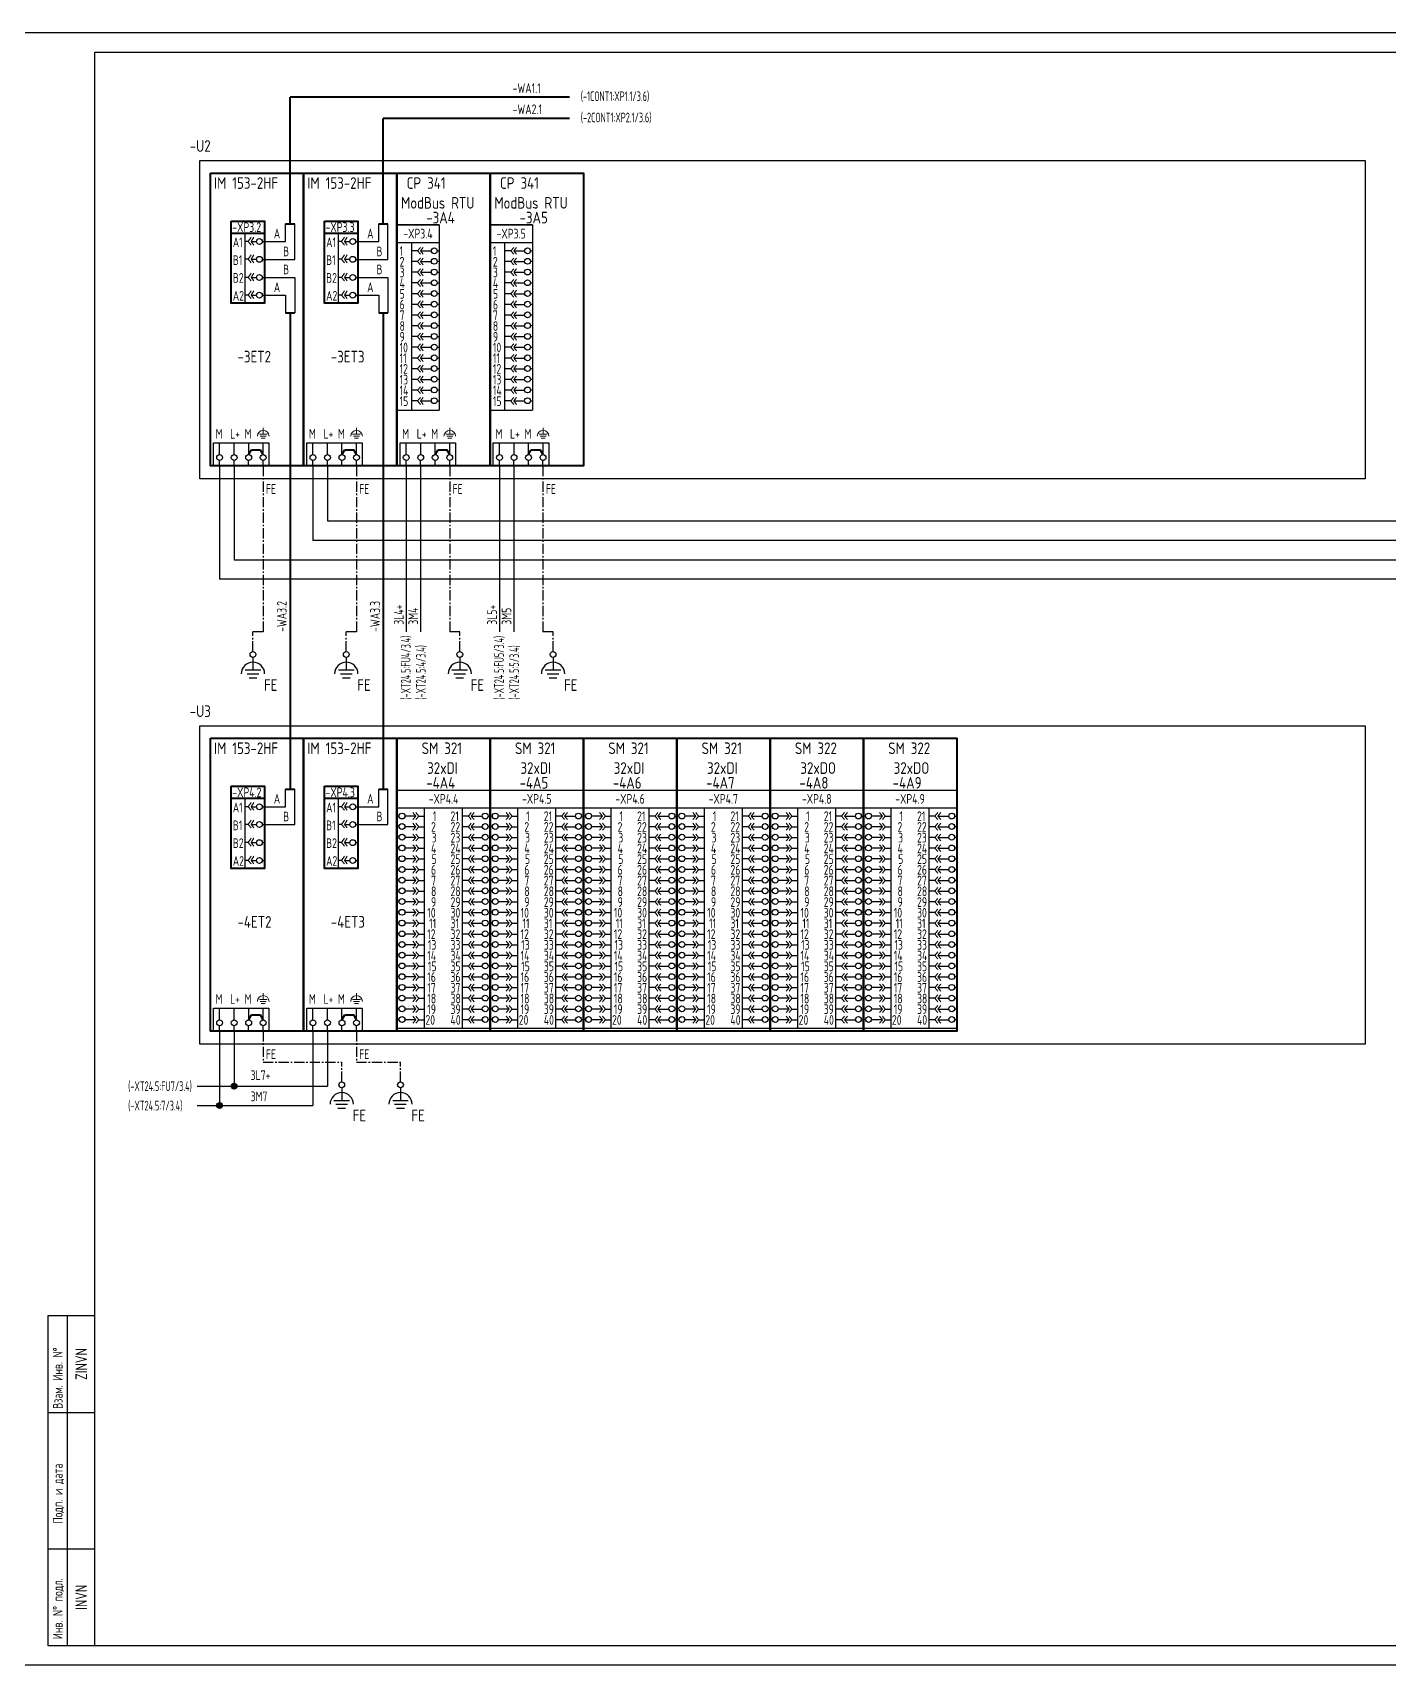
# Model space of a CAD drawing. Header units: millimetres. Extents: x 692 to 4850, y 1466 to 2016.
# Drawn here: x 3072 to 3420.7, y 1466.4 to 1886.4 of the extents above; entities that cross this region are included whole.
import ezdxf
from ezdxf.enums import TextEntityAlignment as Align

# ---------------------------------------------------------------- set-up
doc = ezdxf.new("R2010")
doc.units = ezdxf.units.MM
doc.linetypes.add('3_2012-53-ТКР2.1-2_План$0${ Chain Double-Dash }', pattern=[0])
doc.linetypes.add('EPL_DASHLONGDOT', pattern=[1, 0.66, -0.12, 0.1, -0.12])
for name, color, linetype in [('Временный', 6, 'Continuous'), ('КИА_МАРКИРОВКА', 2, 'Continuous'), ('КИА_НАКЛЕЙКИ', 1, 'Continuous')]:
    doc.layers.add(name, color=color, linetype=linetype)
doc.styles.add('GOST-A 3-1', font='', dxfattribs={"height": 3})
doc.styles.add('GOSTA-2.5-1', font='', dxfattribs={"width": 0.9, "height": 2.5})
doc.styles.add('ROMANS0-70', font='romans.shx', dxfattribs={"width": 0.7})
doc.styles.get('GOST-A 3-1').set_extended_font_data('GOST type A')
doc.styles.get('GOSTA-2.5-1').set_extended_font_data('GOST Type AU')

# ---------------------------------------------------------------- blocks, each defined once
blk = doc.blocks.new('A$C20E20996')
at = {"color": 0}
for p, q in [((-15.02, -33.5), (-15.02, -15.52)), ((-14.27, -17.63), (-15.02, -17.63)), ((-13.53, -17.63), (-12.13, -17.63)), ((-10.63, -17.63), (-10.08, -17.63)), ((-14.27, -22.18), (-15.02, -22.18)), ((-13.53, -22.18), (-12.13, -22.18)), ((-10.63, -22.21), (-10.08, -22.21)), ((-14.27, -26.84), (-15.02, -26.84)), ((-13.53, -26.84), (-12.13, -26.84)), ((-10.63, -26.86), (-10.08, -26.86)), ((-14.27, -31.42), (-15.02, -31.42)), ((-13.53, -31.42), (-12.13, -31.42)), ((-10.63, -31.44), (-10.08, -31.44)), ((-21.61, -72.45), (-21.61, -69.42)), ((-17.87, -72.45), (-17.87, -69.42)), ((-14.14, -72.45), (-14.14, -69.42)), ((-10.41, -72.45), (-10.41, -69.42)), ((-21.63, -75.35), (-21.63, -73.95)), ((-17.9, -75.35), (-17.9, -73.95)), ((-14.17, -75.35), (-14.17, -73.95)), ((-10.43, -75.35), (-10.43, -73.95))]:
    blk.add_line(p, q, dxfattribs=at)
at = {"lineweight": 18}
for p, q in [((-13.53, -16.52), (-14.27, -17.63)), ((-12.78, -16.52), (-13.53, -17.63)), ((-14.27, -17.63), (-13.53, -18.52)), ((-13.53, -17.63), (-12.78, -18.52)), ((-13.53, -21.07), (-14.27, -22.18)), ((-14.27, -22.18), (-13.53, -23.07)), ((-12.78, -21.07), (-13.53, -22.18)), ((-13.53, -22.18), (-12.78, -23.07)), ((-13.53, -25.73), (-14.27, -26.84)), ((-14.27, -26.84), (-13.53, -27.73)), ((-12.78, -25.73), (-13.53, -26.84)), ((-13.53, -26.84), (-12.78, -27.73)), ((-13.53, -30.31), (-14.27, -31.42)), ((-14.27, -31.42), (-13.53, -32.31)), ((-12.78, -30.31), (-13.53, -31.42)), ((-13.53, -31.42), (-12.78, -32.31))]:
    blk.add_line(p, q, dxfattribs=at)
at = {"color": 0, "lineweight": 20}
for p, q in [((-10.4, -65.58), (-10.4, -66.21)), ((-10.4, -66.21), (-10.4, -67.21)), ((-11.4, -67.21), (-9.4, -67.21)), ((-11.15, -67.71), (-9.65, -67.71)), ((-10.9, -68.21), (-9.9, -68.21))]:
    blk.add_line(p, q, dxfattribs=at)
at = {"color": 0, "lineweight": 40}
for p, q in [((-14.14, -72.45), (-13.43, -71.17)), ((-13.43, -71.17), (-11.12, -71.17)), ((-10.41, -72.45), (-11.12, -71.17))]:
    blk.add_line(p, q, dxfattribs=at)
for points in [[(-24, 0), (0, 0), (0, -75.35), (-24, -75.35)], [(-18.62, -12.36), (-10.08, -12.36), (-10.08, -33.5), (-18.62, -33.5)], [(-18.62, -12.36), (-10.08, -12.36), (-10.08, -15.52), (-18.62, -15.52)]]:
    blk.add_lwpolyline(points, close=True, dxfattribs=at)
at = {"color": 0}
blk.add_lwpolyline([(-23.2, -69.42), (-8.92, -69.42), (-8.92, -75.35), (-23.2, -75.35)], close=True, dxfattribs=at)
for centre in [(-11.38, -17.63), (-11.38, -22.21), (-11.38, -26.86), (-11.38, -31.44), (-21.61, -73.2), (-17.87, -73.2), (-14.14, -73.2), (-10.41, -73.2)]:
    blk.add_circle(centre, 0.75, dxfattribs=at)
at = {"color": 0, "lineweight": 20}
blk.add_arc((-10.4, -67.71), 1.5, 0, 180, dxfattribs=at)
at = {"style": 'GOSTA-2.5-1', "width": 0.9}
for s, p in [('A1', (-18.22, -19.08)), ('B1', (-18.22, -23.66)), ('B2', (-18.22, -28.24)), ('A2', (-18.22, -32.82)), ('M', (-22.64, -68.32)), ('L+', (-18.91, -68.32)), ('M', (-15.18, -68.32))]:
    blk.add_text(s, height=2.5, dxfattribs=at).set_placement(p)
blk = doc.blocks.new('A$C2BF74EC9')
at = {"color": 0}
for p, q in [((0, 6.39), (4, 6.39)), ((0.5, 5.39), (3.5, 5.39)), ((1, 4.39), (3, 4.39)), ((2, 8.39), (2, 6.39))]:
    blk.add_line(p, q, dxfattribs=at)
at = {"style": 'GOST-A 3-1'}
blk.add_text('FE', height=3, dxfattribs=at).set_placement((4.81, 1))
blk = doc.blocks.new('A$C64B152A4')
at = {"color": 0}
for p, q in [((0.55, 55.33), (0, 55.33)), ((4.87, 55.33), (2.05, 55.33)), ((5.61, 55.33), (7.11, 55.33)), ((7.11, 0.7), (7.11, 57.39)), ((16.89, 0.7), (16.89, 57.39)), ((18.39, 55.33), (16.89, 55.33)), ((19.13, 55.33), (21.95, 55.33)), ((23.45, 55.33), (24, 55.33)), ((0.55, 52.64), (0, 52.64)), ((4.87, 52.58), (2.05, 52.58)), ((5.61, 52.58), (7.11, 52.58)), ((18.39, 52.58), (16.89, 52.58)), ((19.13, 52.58), (21.95, 52.58)), ((23.45, 52.64), (24, 52.64)), ((0.55, 49.88), (0, 49.88)), ((0.55, 47.12), (0, 47.12)), ((4.87, 49.82), (2.05, 49.82)), ((4.87, 47.06), (2.05, 47.06)), ((5.61, 49.82), (7.11, 49.82)), ((5.61, 47.06), (7.11, 47.06)), ((18.39, 49.82), (16.89, 49.82)), ((18.39, 47.06), (16.89, 47.06)), ((19.13, 49.82), (21.95, 49.82)), ((19.13, 47.06), (21.95, 47.06)), ((23.45, 49.88), (24, 49.88)), ((23.45, 47.12), (24, 47.12)), ((0.55, 44.36), (0, 44.36)), ((4.87, 44.3), (2.05, 44.3)), ((5.61, 44.3), (7.11, 44.3)), ((18.39, 44.3), (16.89, 44.3)), ((19.13, 44.3), (21.95, 44.3)), ((23.45, 44.36), (24, 44.36)), ((0.55, 41.6), (0, 41.6)), ((0.55, 38.85), (0, 38.85)), ((4.87, 41.54), (2.05, 41.54)), ((4.87, 38.79), (2.05, 38.79)), ((5.61, 41.54), (7.11, 41.54)), ((5.61, 38.79), (7.11, 38.79)), ((18.39, 41.54), (16.89, 41.54)), ((18.39, 38.79), (16.89, 38.79)), ((19.13, 41.54), (21.95, 41.54)), ((19.13, 38.79), (21.95, 38.79)), ((23.45, 41.6), (24, 41.6)), ((23.45, 38.85), (24, 38.85)), ((0.55, 36.09), (0, 36.09)), ((4.87, 36.03), (2.05, 36.03)), ((5.61, 36.03), (7.11, 36.03)), ((18.39, 36.03), (16.89, 36.03)), ((19.13, 36.03), (21.95, 36.03)), ((23.45, 36.09), (24, 36.09)), ((0.55, 33.33), (0, 33.33)), ((0.55, 30.57), (0, 30.57)), ((4.87, 33.27), (2.05, 33.27)), ((4.87, 30.51), (2.05, 30.51)), ((5.61, 33.27), (7.11, 33.27)), ((5.61, 30.51), (7.11, 30.51)), ((18.39, 33.27), (16.89, 33.27)), ((18.39, 30.51), (16.89, 30.51)), ((19.13, 33.27), (21.95, 33.27)), ((19.13, 30.51), (21.95, 30.51)), ((23.45, 33.33), (24, 33.33)), ((23.45, 30.57), (24, 30.57)), ((0.55, 27.81), (0, 27.81)), ((4.87, 27.75), (2.05, 27.75)), ((5.61, 27.75), (7.11, 27.75)), ((18.39, 27.75), (16.89, 27.75)), ((19.13, 27.75), (21.95, 27.75)), ((23.45, 27.81), (24, 27.81)), ((0.55, 25.06), (0, 25.06)), ((0.55, 22.3), (0, 22.3)), ((4.87, 24.99), (2.05, 24.99)), ((4.87, 22.24), (2.05, 22.24)), ((5.61, 24.99), (7.11, 24.99)), ((5.61, 22.24), (7.11, 22.24)), ((18.39, 24.99), (16.89, 24.99)), ((18.39, 22.24), (16.89, 22.24)), ((19.13, 24.99), (21.95, 24.99)), ((19.13, 22.24), (21.95, 22.24)), ((23.45, 25.06), (24, 25.06)), ((23.45, 22.3), (24, 22.3)), ((0.55, 19.54), (0, 19.54)), ((4.87, 19.48), (2.05, 19.48)), ((5.61, 19.48), (7.11, 19.48)), ((18.39, 19.48), (16.89, 19.48)), ((19.13, 19.48), (21.95, 19.48)), ((23.45, 19.54), (24, 19.54)), ((0.55, 16.78), (0, 16.78)), ((0.55, 14.02), (0, 14.02)), ((4.87, 16.72), (2.05, 16.72)), ((4.87, 13.96), (2.05, 13.96)), ((5.61, 16.72), (7.11, 16.72)), ((5.61, 13.96), (7.11, 13.96)), ((18.39, 16.72), (16.89, 16.72)), ((18.39, 13.96), (16.89, 13.96)), ((19.13, 16.72), (21.95, 16.72)), ((19.13, 13.96), (21.95, 13.96)), ((23.45, 16.78), (24, 16.78)), ((23.45, 14.02), (24, 14.02)), ((0.55, 11.26), (0, 11.26)), ((0.55, 8.51), (0, 8.51)), ((4.87, 11.2), (2.05, 11.2)), ((4.87, 8.45), (2.05, 8.45)), ((5.61, 11.2), (7.11, 11.2)), ((5.61, 8.45), (7.11, 8.45)), ((18.39, 11.2), (16.89, 11.2)), ((18.39, 8.45), (16.89, 8.45)), ((19.13, 11.2), (21.95, 11.2)), ((19.13, 8.45), (21.95, 8.45)), ((23.45, 11.26), (24, 11.26)), ((23.45, 8.51), (24, 8.51)), ((0.55, 5.75), (0, 5.75)), ((4.87, 5.69), (2.05, 5.69)), ((5.61, 5.69), (7.11, 5.69)), ((18.39, 5.69), (16.89, 5.69)), ((19.13, 5.69), (21.95, 5.69)), ((23.45, 5.75), (24, 5.75)), ((0.55, 2.99), (0, 2.99)), ((24, 0.7), (0, 0.7)), ((4.87, 2.93), (2.05, 2.93)), ((5.61, 2.93), (7.11, 2.93)), ((18.39, 2.93), (16.89, 2.93)), ((19.13, 2.93), (21.95, 2.93)), ((23.45, 2.99), (24, 2.99))]:
    blk.add_line(p, q, dxfattribs=at)
at = {"lineweight": 18}
for p, q in [((4.87, 55.33), (4.12, 56.22)), ((4.87, 55.33), (4.12, 54.44)), ((5.61, 55.33), (4.87, 56.22)), ((5.61, 55.33), (4.87, 54.44)), ((18.39, 55.33), (19.13, 56.22)), ((18.39, 55.33), (19.13, 54.44)), ((19.13, 55.33), (19.88, 56.22)), ((19.13, 55.33), (19.88, 54.44)), ((4.87, 52.58), (4.12, 53.47)), ((4.87, 52.58), (4.12, 51.69)), ((4.87, 49.82), (4.12, 50.71)), ((5.61, 52.58), (4.87, 53.47)), ((5.61, 52.58), (4.87, 51.69)), ((5.61, 49.82), (4.87, 50.71)), ((18.39, 52.58), (19.13, 53.47)), ((18.39, 52.58), (19.13, 51.69)), ((18.39, 49.82), (19.13, 50.71)), ((19.13, 52.58), (19.88, 53.47)), ((19.13, 52.58), (19.88, 51.69)), ((19.13, 49.82), (19.88, 50.71)), ((4.87, 49.82), (4.12, 48.93)), ((4.87, 47.06), (4.12, 47.95)), ((4.87, 47.06), (4.12, 46.17)), ((5.61, 49.82), (4.87, 48.93)), ((5.61, 47.06), (4.87, 47.95)), ((5.61, 47.06), (4.87, 46.17)), ((18.39, 49.82), (19.13, 48.93)), ((18.39, 47.06), (19.13, 47.95)), ((18.39, 47.06), (19.13, 46.17)), ((19.13, 49.82), (19.88, 48.93)), ((19.13, 47.06), (19.88, 47.95)), ((19.13, 47.06), (19.88, 46.17)), ((4.87, 44.3), (4.12, 45.19)), ((4.87, 44.3), (4.12, 43.41)), ((4.87, 41.54), (4.12, 42.43)), ((5.61, 44.3), (4.87, 45.19)), ((5.61, 44.3), (4.87, 43.41)), ((5.61, 41.54), (4.87, 42.43)), ((18.39, 44.3), (19.13, 45.19)), ((18.39, 44.3), (19.13, 43.41)), ((18.39, 41.54), (19.13, 42.43)), ((19.13, 44.3), (19.88, 45.19)), ((19.13, 44.3), (19.88, 43.41)), ((19.13, 41.54), (19.88, 42.43)), ((4.87, 41.54), (4.12, 40.65)), ((4.87, 38.79), (4.12, 39.68)), ((4.87, 38.79), (4.12, 37.9)), ((5.61, 41.54), (4.87, 40.65)), ((5.61, 38.79), (4.87, 39.68)), ((5.61, 38.79), (4.87, 37.9)), ((18.39, 41.54), (19.13, 40.65)), ((18.39, 38.79), (19.13, 39.68)), ((18.39, 38.79), (19.13, 37.9)), ((19.13, 41.54), (19.88, 40.65)), ((19.13, 38.79), (19.88, 39.68)), ((19.13, 38.79), (19.88, 37.9)), ((4.87, 36.03), (4.12, 36.92)), ((4.87, 36.03), (4.12, 35.14)), ((4.87, 33.27), (4.12, 34.16)), ((5.61, 36.03), (4.87, 36.92)), ((5.61, 36.03), (4.87, 35.14)), ((5.61, 33.27), (4.87, 34.16)), ((18.39, 36.03), (19.13, 36.92)), ((18.39, 36.03), (19.13, 35.14)), ((18.39, 33.27), (19.13, 34.16)), ((19.13, 36.03), (19.88, 36.92)), ((19.13, 36.03), (19.88, 35.14)), ((19.13, 33.27), (19.88, 34.16)), ((4.87, 33.27), (4.12, 32.38)), ((4.87, 30.51), (4.12, 31.4)), ((4.87, 30.51), (4.12, 29.62)), ((5.61, 33.27), (4.87, 32.38)), ((5.61, 30.51), (4.87, 31.4)), ((5.61, 30.51), (4.87, 29.62)), ((18.39, 33.27), (19.13, 32.38)), ((18.39, 30.51), (19.13, 31.4)), ((18.39, 30.51), (19.13, 29.62)), ((19.13, 33.27), (19.88, 32.38)), ((19.13, 30.51), (19.88, 31.4)), ((19.13, 30.51), (19.88, 29.62)), ((4.87, 27.75), (4.12, 28.64)), ((4.87, 27.75), (4.12, 26.86)), ((4.87, 24.99), (4.12, 25.88)), ((5.61, 27.75), (4.87, 28.64)), ((5.61, 27.75), (4.87, 26.86)), ((5.61, 24.99), (4.87, 25.88)), ((18.39, 27.75), (19.13, 28.64)), ((18.39, 27.75), (19.13, 26.86)), ((18.39, 24.99), (19.13, 25.88)), ((19.13, 27.75), (19.88, 28.64)), ((19.13, 27.75), (19.88, 26.86)), ((19.13, 24.99), (19.88, 25.88)), ((4.87, 24.99), (4.12, 24.1)), ((4.87, 22.24), (4.12, 23.13)), ((4.87, 22.24), (4.12, 21.35)), ((5.61, 24.99), (4.87, 24.1)), ((5.61, 22.24), (4.87, 23.13)), ((5.61, 22.24), (4.87, 21.35)), ((18.39, 24.99), (19.13, 24.1)), ((18.39, 22.24), (19.13, 23.13)), ((18.39, 22.24), (19.13, 21.35)), ((19.13, 24.99), (19.88, 24.1)), ((19.13, 22.24), (19.88, 23.13)), ((19.13, 22.24), (19.88, 21.35)), ((4.87, 19.48), (4.12, 20.37)), ((4.87, 19.48), (4.12, 18.59)), ((4.87, 16.72), (4.12, 17.61)), ((5.61, 19.48), (4.87, 20.37)), ((5.61, 19.48), (4.87, 18.59)), ((5.61, 16.72), (4.87, 17.61)), ((18.39, 19.48), (19.13, 20.37)), ((18.39, 19.48), (19.13, 18.59)), ((18.39, 16.72), (19.13, 17.61)), ((19.13, 19.48), (19.88, 20.37)), ((19.13, 19.48), (19.88, 18.59)), ((19.13, 16.72), (19.88, 17.61)), ((4.87, 16.72), (4.12, 15.83)), ((4.87, 13.96), (4.12, 14.85)), ((4.87, 13.96), (4.12, 13.07)), ((5.61, 16.72), (4.87, 15.83)), ((5.61, 13.96), (4.87, 14.85)), ((5.61, 13.96), (4.87, 13.07)), ((18.39, 16.72), (19.13, 15.83)), ((18.39, 13.96), (19.13, 14.85)), ((18.39, 13.96), (19.13, 13.07)), ((19.13, 16.72), (19.88, 15.83)), ((19.13, 13.96), (19.88, 14.85)), ((19.13, 13.96), (19.88, 13.07)), ((4.87, 11.2), (4.12, 12.09)), ((4.87, 11.2), (4.12, 10.31)), ((4.87, 8.45), (4.12, 9.34)), ((4.87, 8.45), (4.12, 7.55)), ((5.61, 11.2), (4.87, 12.09)), ((5.61, 11.2), (4.87, 10.31)), ((5.61, 8.45), (4.87, 9.34)), ((5.61, 8.45), (4.87, 7.55)), ((18.39, 11.2), (19.13, 12.09)), ((18.39, 11.2), (19.13, 10.31)), ((18.39, 8.45), (19.13, 9.34)), ((18.39, 8.45), (19.13, 7.55)), ((19.13, 11.2), (19.88, 12.09)), ((19.13, 11.2), (19.88, 10.31)), ((19.13, 8.45), (19.88, 9.34)), ((19.13, 8.45), (19.88, 7.55)), ((4.87, 5.69), (4.12, 6.58)), ((4.87, 5.69), (4.12, 4.8)), ((5.61, 5.69), (4.87, 6.58)), ((5.61, 5.69), (4.87, 4.8)), ((18.39, 5.69), (19.13, 6.58)), ((18.39, 5.69), (19.13, 4.8)), ((19.13, 5.69), (19.88, 6.58)), ((19.13, 5.69), (19.88, 4.8)), ((4.87, 2.93), (4.12, 3.82)), ((4.87, 2.93), (4.12, 2.04)), ((5.61, 2.93), (4.87, 3.82)), ((5.61, 2.93), (4.87, 2.04)), ((18.39, 2.93), (19.13, 3.82)), ((18.39, 2.93), (19.13, 2.04)), ((19.13, 2.93), (19.88, 3.82)), ((19.13, 2.93), (19.88, 2.04))]:
    blk.add_line(p, q, dxfattribs=at)
at = {"color": 0, "lineweight": 40}
blk.add_lwpolyline([(0, 75.35), (24, 75.35), (24, 0), (0, 0)], close=True, dxfattribs=at)
at = {"color": 0}
blk.add_lwpolyline([(0, 62.03), (24, 62.02), (24, 57.39), (0, 57.39)], close=True, dxfattribs=at)
for centre in [(1.3, 55.33), (22.7, 55.33), (1.3, 52.64), (1.3, 49.88), (22.7, 52.64), (22.7, 49.88), (1.3, 47.12), (22.7, 47.12), (1.3, 44.36), (1.3, 41.6), (22.7, 44.36), (22.7, 41.6), (1.3, 38.85), (22.7, 38.85), (1.3, 36.09), (1.3, 33.33), (22.7, 36.09), (22.7, 33.33), (1.3, 30.57), (22.7, 30.57), (1.3, 27.81), (1.3, 25.06), (22.7, 27.81), (22.7, 25.06), (1.3, 22.3), (22.7, 22.3), (1.3, 19.54), (1.3, 16.78), (22.7, 19.54), (22.7, 16.78), (1.3, 14.02), (22.7, 14.02), (1.3, 11.26), (1.3, 8.51), (22.7, 11.26), (22.7, 8.51), (1.3, 5.75), (22.7, 5.75), (1.3, 2.99), (22.7, 2.99)]:
    blk.add_circle(centre, 0.75, dxfattribs=at)
at = {"style": 'GOSTA-2.5-1', "width": 0.9}
for s, p in [('1', (9.25, 54.04)), ('21', (13.78, 54.04)), ('2', (8.76, 51.28)), ('3', (8.93, 48.52)), ('22', (13.78, 51.28)), ('23', (13.78, 48.52)), ('4', (8.77, 45.76)), ('24', (13.78, 45.76)), ('6', (8.77, 40.25)), ('5', (8.93, 43.01)), ('25', (13.78, 43.01)), ('26', (13.78, 40.25)), ('7', (8.77, 37.49)), ('27', (13.78, 37.49)), ('9', (8.77, 31.97)), ('8', (8.77, 34.73)), ('28', (13.78, 34.73)), ('29', (13.78, 31.97)), ('10', (7.8, 29.21)), ('30', (13.78, 29.21)), ('12', (7.79, 23.7)), ('11', (8.29, 26.46)), ('31', (13.78, 26.46)), ('32', (13.78, 23.7)), ('13', (7.96, 20.94)), ('33', (13.78, 20.94)), ('14', (7.8, 18.18)), ('15', (7.96, 15.42)), ('34', (13.78, 18.18)), ('35', (13.78, 15.42)), ('16', (7.8, 12.67)), ('36', (13.78, 12.67)), ('17', (7.8, 9.91)), ('18', (7.8, 7.15)), ('37', (13.78, 9.91)), ('38', (13.78, 7.15)), ('19', (7.8, 4.39)), ('39', (13.78, 4.39)), ('20', (7.32, 1.63)), ('40', (13.78, 1.63))]:
    blk.add_text(s, height=2.5, dxfattribs=at).set_placement(p)
blk = doc.blocks.new('A$C2EC3666A')
h = blk.add_hatch(color=7)
h.dxf.hatch_style = 1
edge = h.paths.add_edge_path()
edge.add_arc((0, 0), 0.75, 0, 360)
at = {"color": 0}
blk.add_circle((0, 0), 0.75, dxfattribs=at)

msp = doc.modelspace()

# ---------------------------------------------------------------- linework, layer by layer
for p, q in [((3068, 1886.39), (3662, 1886.39)), ((3088, 1881.39), (3657, 1881.39)), ((3088, 1471.39), (3088, 1881.39)), ((3076, 1471.39), (3076, 1556.39)), ((3076, 1556.39), (3088, 1556.39)), ((3081, 1471.39), (3081, 1556.39)), ((3076, 1531.39), (3088, 1531.39)), ((3076, 1496.39), (3088, 1496.39)), ((3081, 1496.39), (3088, 1496.39)), ((3088, 1471.39), (3076, 1471.39)), ((3657, 1471.39), (3088, 1471.39)), ((3662, 1466.39), (3068, 1466.39))]:
    msp.add_line(p, q)
at = {"color": 6, "lineweight": 40}
for p, q in [((3210.06, 1869.75), (3138.2, 1869.75)), ((3138.2, 1837.17), (3138.2, 1869.75)), ((3162.2, 1837.17), (3162.2, 1864.3)), ((3210.06, 1864.3), (3162.2, 1864.3)), ((3137.01, 1837.17), (3139.4, 1837.17)), ((3161.01, 1837.17), (3163.4, 1837.17)), ((3137.01, 1814.34), (3139.4, 1814.34)), ((3138.2, 1814.34), (3138.2, 1691.79)), ((3161.01, 1814.34), (3163.4, 1814.34)), ((3162.2, 1814.34), (3162.2, 1691.79)), ((3137.01, 1691.79), (3139.4, 1691.79)), ((3161.01, 1691.79), (3163.4, 1691.79))]:
    msp.add_line(p, q, dxfattribs=at)
at = {"color": 0}
for p, q in [((3137.01, 1832.65), (3137.01, 1837.17)), ((3139.4, 1828.07), (3139.4, 1837.17)), ((3161.01, 1832.65), (3161.01, 1837.17)), ((3163.4, 1828.07), (3163.4, 1837.17)), ((3176.61, 1836.96), (3165.71, 1836.96)), ((3165.71, 1836.96), (3165.71, 1789.29)), ((3165.71, 1836.96), (3176.61, 1836.96)), ((3165.71, 1833.37), (3165.71, 1836.96)), ((3176.61, 1836.96), (3176.61, 1789.29)), ((3200.61, 1836.96), (3189.71, 1836.96)), ((3189.71, 1836.96), (3189.71, 1789.29)), ((3189.71, 1836.96), (3200.61, 1836.96)), ((3189.71, 1833.37), (3189.71, 1836.96)), ((3200.61, 1836.96), (3200.61, 1789.29)), ((3131.62, 1832.65), (3137.01, 1832.65)), ((3155.62, 1832.65), (3161.01, 1832.65)), ((3176.61, 1832.32), (3165.71, 1832.32)), ((3169.5, 1789.29), (3169.5, 1832.32)), ((3200.61, 1832.32), (3189.71, 1832.32)), ((3193.5, 1789.29), (3193.5, 1832.32)), ((3131.62, 1828.07), (3139.4, 1828.07)), ((3155.62, 1828.07), (3163.4, 1828.07)), ((3171, 1830.26), (3169.5, 1830.26)), ((3171, 1827.51), (3169.5, 1827.51)), ((3171.74, 1830.26), (3174.56, 1830.26)), ((3171.74, 1827.51), (3174.56, 1827.51)), ((3176.06, 1830.26), (3176.61, 1830.26)), ((3176.06, 1827.57), (3176.6, 1827.57)), ((3195, 1830.26), (3193.5, 1830.26)), ((3195, 1827.51), (3193.5, 1827.51)), ((3195.74, 1830.26), (3198.56, 1830.26)), ((3195.74, 1827.51), (3198.56, 1827.51)), ((3200.06, 1830.26), (3200.61, 1830.26)), ((3200.06, 1827.57), (3200.6, 1827.57)), ((3131.62, 1823.44), (3139.4, 1823.44)), ((3139.4, 1823.44), (3139.4, 1814.34)), ((3155.62, 1823.44), (3163.4, 1823.44)), ((3163.4, 1823.44), (3163.4, 1814.34)), ((3171, 1824.75), (3169.5, 1824.75)), ((3171.74, 1824.75), (3174.56, 1824.75)), ((3176.06, 1824.81), (3176.61, 1824.81)), ((3195, 1824.75), (3193.5, 1824.75)), ((3195.74, 1824.75), (3198.56, 1824.75)), ((3200.06, 1824.81), (3200.61, 1824.81)), ((3131.62, 1818.86), (3137.01, 1818.86)), ((3137.01, 1818.86), (3137.01, 1814.34)), ((3155.62, 1818.86), (3161.01, 1818.86)), ((3161.01, 1818.86), (3161.01, 1814.34)), ((3171, 1821.99), (3169.5, 1821.99)), ((3171, 1819.23), (3169.5, 1819.23)), ((3171.74, 1821.99), (3174.56, 1821.99)), ((3171.74, 1819.23), (3174.56, 1819.23)), ((3176.06, 1822.05), (3176.61, 1822.05)), ((3176.06, 1819.29), (3176.6, 1819.29)), ((3195, 1821.99), (3193.5, 1821.99)), ((3195, 1819.23), (3193.5, 1819.23)), ((3195.74, 1821.99), (3198.56, 1821.99)), ((3195.74, 1819.23), (3198.56, 1819.23)), ((3200.06, 1822.05), (3200.61, 1822.05)), ((3200.06, 1819.29), (3200.6, 1819.29)), ((3171, 1816.47), (3169.5, 1816.47)), ((3171.74, 1816.47), (3174.56, 1816.47)), ((3176.06, 1816.53), (3176.6, 1816.53)), ((3195, 1816.47), (3193.5, 1816.47)), ((3195.74, 1816.47), (3198.56, 1816.47)), ((3200.06, 1816.53), (3200.6, 1816.53)), ((3171, 1813.72), (3169.5, 1813.72)), ((3171, 1810.96), (3169.5, 1810.96)), ((3171.74, 1813.72), (3174.56, 1813.72)), ((3171.74, 1810.96), (3174.56, 1810.96)), ((3176.06, 1813.78), (3176.6, 1813.78)), ((3176.06, 1811.02), (3176.6, 1811.02)), ((3195, 1813.72), (3193.5, 1813.72)), ((3195, 1810.96), (3193.5, 1810.96)), ((3195.74, 1813.72), (3198.56, 1813.72)), ((3195.74, 1810.96), (3198.56, 1810.96)), ((3200.06, 1813.78), (3200.6, 1813.78)), ((3200.06, 1811.02), (3200.6, 1811.02)), ((3171, 1808.2), (3169.5, 1808.2)), ((3171.74, 1808.2), (3174.56, 1808.2)), ((3176.06, 1808.26), (3176.6, 1808.26)), ((3195, 1808.2), (3193.5, 1808.2)), ((3195.74, 1808.2), (3198.56, 1808.2)), ((3200.06, 1808.26), (3200.6, 1808.26)), ((3171, 1805.44), (3169.5, 1805.44)), ((3171, 1802.68), (3169.5, 1802.68)), ((3171.74, 1805.44), (3174.56, 1805.44)), ((3171.74, 1802.68), (3174.56, 1802.68)), ((3176.06, 1805.5), (3176.6, 1805.5)), ((3176.06, 1802.74), (3176.61, 1802.74)), ((3195, 1805.44), (3193.5, 1805.44)), ((3195, 1802.68), (3193.5, 1802.68)), ((3195.74, 1805.44), (3198.56, 1805.44)), ((3195.74, 1802.68), (3198.56, 1802.68)), ((3200.06, 1805.5), (3200.6, 1805.5)), ((3200.06, 1802.74), (3200.61, 1802.74)), ((3171, 1799.92), (3169.5, 1799.92)), ((3171.74, 1799.92), (3174.56, 1799.92)), ((3176.06, 1799.99), (3176.61, 1799.99)), ((3195, 1799.92), (3193.5, 1799.92)), ((3195.74, 1799.92), (3198.56, 1799.92)), ((3200.06, 1799.99), (3200.61, 1799.99)), ((3171, 1797.17), (3169.5, 1797.17)), ((3171, 1794.41), (3169.5, 1794.41)), ((3171.74, 1797.17), (3174.56, 1797.17)), ((3171.74, 1794.41), (3174.56, 1794.41)), ((3176.06, 1797.23), (3176.6, 1797.23)), ((3176.06, 1794.47), (3176.6, 1794.47)), ((3195, 1797.17), (3193.5, 1797.17)), ((3195, 1794.41), (3193.5, 1794.41)), ((3195.74, 1797.17), (3198.56, 1797.17)), ((3195.74, 1794.41), (3198.56, 1794.41)), ((3200.06, 1797.23), (3200.6, 1797.23)), ((3200.06, 1794.47), (3200.6, 1794.47)), ((3165.71, 1789.29), (3176.61, 1789.29)), ((3171, 1791.65), (3169.5, 1791.65)), ((3171.74, 1791.65), (3174.56, 1791.65)), ((3176.06, 1791.71), (3176.61, 1791.71)), ((3189.71, 1789.29), (3200.61, 1789.29)), ((3195, 1791.65), (3193.5, 1791.65)), ((3195.74, 1791.65), (3198.56, 1791.65)), ((3200.06, 1791.71), (3200.61, 1791.71)), ((3168.1, 1777.83), (3168.1, 1780.85)), ((3171.83, 1777.83), (3171.83, 1780.85)), ((3175.56, 1777.83), (3175.56, 1780.85)), ((3179.29, 1777.83), (3179.29, 1780.85)), ((3192.1, 1777.83), (3192.1, 1780.85)), ((3195.83, 1777.83), (3195.83, 1780.85)), ((3199.56, 1777.83), (3199.56, 1780.85)), ((3203.29, 1777.83), (3203.29, 1780.85)), ((3168.08, 1774.93), (3168.08, 1776.33)), ((3171.81, 1774.93), (3171.81, 1776.33)), ((3175.54, 1774.93), (3175.54, 1776.33)), ((3179.27, 1774.93), (3179.27, 1776.33)), ((3192.08, 1774.93), (3192.08, 1776.33)), ((3195.81, 1774.93), (3195.81, 1776.33)), ((3199.54, 1774.93), (3199.54, 1776.33)), ((3203.27, 1774.93), (3203.27, 1776.33)), ((3128.67, 1725.69), (3128.67, 1724.44)), ((3152.67, 1725.69), (3152.67, 1724.44)), ((3181.87, 1725.69), (3181.87, 1724.44)), ((3205.87, 1725.69), (3205.87, 1724.44)), ((3137.01, 1687.27), (3137.01, 1691.79)), ((3139.4, 1682.69), (3139.4, 1691.79)), ((3161.01, 1687.27), (3161.01, 1691.79)), ((3163.4, 1682.69), (3163.4, 1691.79)), ((3165.71, 1691.56), (3165.71, 1643.9)), ((3189.71, 1691.56), (3189.71, 1643.9)), ((3131.62, 1687.27), (3137.01, 1687.27)), ((3155.62, 1687.27), (3161.01, 1687.27)), ((3131.62, 1682.69), (3139.4, 1682.69)), ((3155.62, 1682.69), (3163.4, 1682.69)), ((3151.51, 1614.97), (3151.51, 1613.72)), ((3166.62, 1614.97), (3166.62, 1613.72))]:
    msp.add_line(p, q, dxfattribs=at)
at = {"lineweight": 18}
for p, q in [((3171, 1830.26), (3171.74, 1831.15)), ((3171, 1830.26), (3171.74, 1829.37)), ((3171, 1827.51), (3171.74, 1828.4)), ((3171, 1827.51), (3171.74, 1826.62)), ((3171.74, 1830.26), (3172.49, 1831.15)), ((3171.74, 1830.26), (3172.49, 1829.37)), ((3171.74, 1827.51), (3172.49, 1828.4)), ((3171.74, 1827.51), (3172.49, 1826.62)), ((3195, 1830.26), (3195.74, 1831.15)), ((3195, 1830.26), (3195.74, 1829.37)), ((3195, 1827.51), (3195.74, 1828.4)), ((3195, 1827.51), (3195.74, 1826.62)), ((3195.74, 1830.26), (3196.49, 1831.15)), ((3195.74, 1830.26), (3196.49, 1829.37)), ((3195.74, 1827.51), (3196.49, 1828.4)), ((3195.74, 1827.51), (3196.49, 1826.62)), ((3171, 1824.75), (3171.74, 1825.64)), ((3171, 1824.75), (3171.74, 1823.86)), ((3171, 1821.99), (3171.74, 1822.88)), ((3171.74, 1824.75), (3172.49, 1825.64)), ((3171.74, 1824.75), (3172.49, 1823.86)), ((3171.74, 1821.99), (3172.49, 1822.88)), ((3195, 1824.75), (3195.74, 1825.64)), ((3195, 1824.75), (3195.74, 1823.86)), ((3195, 1821.99), (3195.74, 1822.88)), ((3195.74, 1824.75), (3196.49, 1825.64)), ((3195.74, 1824.75), (3196.49, 1823.86)), ((3195.74, 1821.99), (3196.49, 1822.88)), ((3171, 1821.99), (3171.74, 1821.1)), ((3171, 1819.23), (3171.74, 1820.12)), ((3171, 1819.23), (3171.74, 1818.34)), ((3171.74, 1821.99), (3172.49, 1821.1)), ((3171.74, 1819.23), (3172.49, 1820.12)), ((3171.74, 1819.23), (3172.49, 1818.34)), ((3195, 1821.99), (3195.74, 1821.1)), ((3195, 1819.23), (3195.74, 1820.12)), ((3195, 1819.23), (3195.74, 1818.34)), ((3195.74, 1821.99), (3196.49, 1821.1)), ((3195.74, 1819.23), (3196.49, 1820.12)), ((3195.74, 1819.23), (3196.49, 1818.34)), ((3171, 1816.47), (3171.74, 1817.36)), ((3171, 1816.47), (3171.74, 1815.58)), ((3171, 1813.72), (3171.74, 1814.61)), ((3171.74, 1816.47), (3172.49, 1817.36)), ((3171.74, 1816.47), (3172.49, 1815.58)), ((3171.74, 1813.72), (3172.49, 1814.61)), ((3195, 1816.47), (3195.74, 1817.36)), ((3195, 1816.47), (3195.74, 1815.58)), ((3195, 1813.72), (3195.74, 1814.61)), ((3195.74, 1816.47), (3196.49, 1817.36)), ((3195.74, 1816.47), (3196.49, 1815.58)), ((3195.74, 1813.72), (3196.49, 1814.61)), ((3171, 1813.72), (3171.74, 1812.83)), ((3171, 1810.96), (3171.74, 1811.85)), ((3171, 1810.96), (3171.74, 1810.07)), ((3171.74, 1813.72), (3172.49, 1812.83)), ((3171.74, 1810.96), (3172.49, 1811.85)), ((3171.74, 1810.96), (3172.49, 1810.07)), ((3195, 1813.72), (3195.74, 1812.83)), ((3195, 1810.96), (3195.74, 1811.85)), ((3195, 1810.96), (3195.74, 1810.07)), ((3195.74, 1813.72), (3196.49, 1812.83)), ((3195.74, 1810.96), (3196.49, 1811.85)), ((3195.74, 1810.96), (3196.49, 1810.07)), ((3171, 1808.2), (3171.74, 1809.09)), ((3171, 1808.2), (3171.74, 1807.31)), ((3171, 1805.44), (3171.74, 1806.33)), ((3171.74, 1808.2), (3172.49, 1809.09)), ((3171.74, 1808.2), (3172.49, 1807.31)), ((3171.74, 1805.44), (3172.49, 1806.33)), ((3195, 1808.2), (3195.74, 1809.09)), ((3195, 1808.2), (3195.74, 1807.31)), ((3195, 1805.44), (3195.74, 1806.33)), ((3195.74, 1808.2), (3196.49, 1809.09)), ((3195.74, 1808.2), (3196.49, 1807.31)), ((3195.74, 1805.44), (3196.49, 1806.33)), ((3171, 1805.44), (3171.74, 1804.55)), ((3171, 1802.68), (3171.74, 1803.57)), ((3171, 1802.68), (3171.74, 1801.79)), ((3171.74, 1805.44), (3172.49, 1804.55)), ((3171.74, 1802.68), (3172.49, 1803.57)), ((3171.74, 1802.68), (3172.49, 1801.79)), ((3195, 1805.44), (3195.74, 1804.55)), ((3195, 1802.68), (3195.74, 1803.57)), ((3195, 1802.68), (3195.74, 1801.79)), ((3195.74, 1805.44), (3196.49, 1804.55)), ((3195.74, 1802.68), (3196.49, 1803.57)), ((3195.74, 1802.68), (3196.49, 1801.79)), ((3171, 1799.92), (3171.74, 1800.81)), ((3171, 1799.92), (3171.74, 1799.03)), ((3171, 1797.17), (3171.74, 1798.06)), ((3171.74, 1799.92), (3172.49, 1800.81)), ((3171.74, 1799.92), (3172.49, 1799.03)), ((3171.74, 1797.17), (3172.49, 1798.06)), ((3195, 1799.92), (3195.74, 1800.81)), ((3195, 1799.92), (3195.74, 1799.03)), ((3195, 1797.17), (3195.74, 1798.06)), ((3195.74, 1799.92), (3196.49, 1800.81)), ((3195.74, 1799.92), (3196.49, 1799.03)), ((3195.74, 1797.17), (3196.49, 1798.06)), ((3171, 1797.17), (3171.74, 1796.28)), ((3171, 1794.41), (3171.74, 1795.3)), ((3171, 1794.41), (3171.74, 1793.52)), ((3171.74, 1797.17), (3172.49, 1796.28)), ((3171.74, 1794.41), (3172.49, 1795.3)), ((3171.74, 1794.41), (3172.49, 1793.52)), ((3195, 1797.17), (3195.74, 1796.28)), ((3195, 1794.41), (3195.74, 1795.3)), ((3195, 1794.41), (3195.74, 1793.52)), ((3195.74, 1797.17), (3196.49, 1796.28)), ((3195.74, 1794.41), (3196.49, 1795.3)), ((3195.74, 1794.41), (3196.49, 1793.52)), ((3171, 1791.65), (3171.74, 1792.54)), ((3171, 1791.65), (3171.74, 1790.76)), ((3171.74, 1791.65), (3172.49, 1792.54)), ((3171.74, 1791.65), (3172.49, 1790.76)), ((3195, 1791.65), (3195.74, 1792.54)), ((3195, 1791.65), (3195.74, 1790.76)), ((3195.74, 1791.65), (3196.49, 1792.54)), ((3195.74, 1791.65), (3196.49, 1790.76))]:
    msp.add_line(p, q, dxfattribs=at)
at = {"color": 0, "lineweight": 20}
for p, q in [((3178.31, 1783.07), (3180.31, 1783.07)), ((3178.56, 1782.57), (3180.06, 1782.57)), ((3178.81, 1782.07), (3179.81, 1782.07)), ((3179.31, 1784.69), (3179.31, 1784.07)), ((3179.31, 1784.07), (3179.31, 1783.07)), ((3202.31, 1783.07), (3204.31, 1783.07)), ((3202.56, 1782.57), (3204.06, 1782.57)), ((3202.81, 1782.07), (3203.81, 1782.07)), ((3203.31, 1784.69), (3203.31, 1784.07)), ((3203.31, 1784.07), (3203.31, 1783.07))]:
    msp.add_line(p, q, dxfattribs=at)
at = {"color": 0, "lineweight": 40}
for p, q in [((3175.56, 1777.83), (3176.27, 1779.11)), ((3176.27, 1779.11), (3178.58, 1779.11)), ((3179.29, 1777.83), (3178.58, 1779.11)), ((3199.56, 1777.83), (3200.27, 1779.11)), ((3200.27, 1779.11), (3202.58, 1779.11)), ((3203.29, 1777.83), (3202.58, 1779.11))]:
    msp.add_line(p, q, dxfattribs=at)
at = {"color": 4}
for p, q in [((3120.08, 1774.93), (3120.08, 1745.78)), ((3144.08, 1774.93), (3144.08, 1755.78)), ((3168.08, 1774.93), (3168.08, 1732.28)), ((3192.08, 1774.93), (3192.08, 1732.28)), ((3504.73, 1755.78), (3144.08, 1755.78)), ((3507.73, 1745.78), (3120.08, 1745.78)), ((3120.08, 1629.53), (3120.08, 1610.38)), ((3144.08, 1629.53), (3144.08, 1610.38)), ((3114.35, 1610.38), (3144.08, 1610.38))]:
    msp.add_line(p, q, dxfattribs=at)
at = {"color": 1}
for p, q in [((3123.81, 1774.93), (3123.81, 1750.78)), ((3147.81, 1774.93), (3147.81, 1760.78)), ((3171.81, 1774.93), (3171.81, 1732.28)), ((3195.81, 1774.93), (3195.81, 1732.28)), ((3147.81, 1760.78), (3450.7, 1760.78)), ((3123.81, 1750.78), (3453.7, 1750.78)), ((3123.81, 1629.53), (3123.81, 1615.38)), ((3147.81, 1629.53), (3147.81, 1615.38)), ((3114.35, 1615.38), (3147.81, 1615.38))]:
    msp.add_line(p, q, dxfattribs=at)
at = {"color": 6, "linetype": 'EPL_DASHLONGDOT', "lineweight": 25, "ltscale": 4}
for p, q in [((3131.27, 1774.93), (3131.27, 1732.28)), ((3155.27, 1774.93), (3155.27, 1732.28)), ((3179.27, 1774.93), (3179.27, 1732.28)), ((3203.27, 1774.93), (3203.27, 1732.28)), ((3128.67, 1727.19), (3128.67, 1732.28)), ((3131.27, 1732.28), (3128.67, 1732.28)), ((3152.67, 1727.19), (3152.67, 1732.28)), ((3155.27, 1732.28), (3152.67, 1732.28)), ((3181.87, 1732.28), (3179.27, 1732.28)), ((3181.87, 1727.19), (3181.87, 1732.28)), ((3205.87, 1732.28), (3203.27, 1732.28)), ((3205.87, 1727.19), (3205.87, 1732.28)), ((3131.27, 1629.53), (3131.27, 1621.56)), ((3155.27, 1629.53), (3155.27, 1621.56)), ((3131.27, 1621.56), (3151.51, 1621.56)), ((3151.51, 1616.47), (3151.51, 1621.56)), ((3155.27, 1621.56), (3166.62, 1621.56)), ((3166.62, 1616.47), (3166.62, 1621.56))]:
    msp.add_line(p, q, dxfattribs=at)
at = {"color": 0, "linetype": '3_2012-53-ТКР2.1-2_План$0${ Chain Double-Dash }', "ltscale": 5}
for points in [[(3115.01, 1853.5), (3414.79, 1853.5), (3414.79, 1771.61), (3115.01, 1771.61)], [(3115.01, 1708.1), (3414.79, 1708.1), (3414.79, 1626.21), (3115.01, 1626.21)]]:
    msp.add_lwpolyline(points, close=True, dxfattribs=at)
at = {"color": 0, "lineweight": 40}
for points in [[(3165.71, 1850.28), (3189.71, 1850.28), (3189.71, 1774.93), (3165.71, 1774.93)], [(3189.71, 1850.28), (3213.71, 1850.28), (3213.71, 1774.93), (3189.71, 1774.93)], [(3165.71, 1704.88), (3189.71, 1704.88), (3189.71, 1629.53), (3165.71, 1629.53)]]:
    msp.add_lwpolyline(points, close=True, dxfattribs=at)
at = {"color": 0}
for points in [[(3166.5, 1780.85), (3180.79, 1780.85), (3180.79, 1774.93), (3166.5, 1774.93)], [(3190.5, 1780.85), (3204.79, 1780.85), (3204.79, 1774.93), (3190.5, 1774.93)]]:
    msp.add_lwpolyline(points, close=True, dxfattribs=at)
for centre in [(3175.31, 1830.26), (3175.31, 1827.57), (3199.31, 1830.26), (3199.31, 1827.57), (3175.31, 1824.81), (3175.31, 1822.05), (3199.31, 1824.81), (3199.31, 1822.05), (3175.31, 1819.29), (3199.31, 1819.29), (3175.31, 1816.53), (3175.31, 1813.78), (3199.31, 1816.53), (3199.31, 1813.78), (3175.31, 1811.02), (3199.31, 1811.02), (3175.31, 1808.26), (3175.31, 1805.5), (3199.31, 1808.26), (3199.31, 1805.5), (3175.31, 1802.74), (3199.31, 1802.74), (3175.31, 1799.99), (3175.31, 1797.23), (3199.31, 1799.99), (3199.31, 1797.23), (3175.31, 1794.47), (3199.31, 1794.47), (3175.31, 1791.71), (3199.31, 1791.71), (3168.1, 1777.08), (3171.83, 1777.08), (3175.56, 1777.08), (3179.29, 1777.08), (3192.1, 1777.08), (3195.83, 1777.08), (3199.56, 1777.08), (3203.29, 1777.08), (3128.67, 1726.44), (3152.67, 1726.44), (3181.87, 1726.44), (3205.87, 1726.44), (3151.51, 1615.72), (3166.62, 1615.72)]:
    msp.add_circle(centre, 0.75, dxfattribs=at)
at = {"color": 0, "lineweight": 20}
for centre in [(3179.31, 1782.57), (3203.31, 1782.57)]:
    msp.add_arc(centre, 1.5, 0, 180, dxfattribs=at)
at = {"color": 0}
for centre in [(3128.67, 1721.44), (3152.67, 1721.44), (3181.87, 1721.44), (3205.87, 1721.44), (3151.51, 1610.72), (3166.62, 1610.72)]:
    msp.add_arc(centre, 3, 0, 180, dxfattribs=at)

# ---------------------------------------------------------------- block references
for name, p in [('A$C20E20996', (3141.71, 1850.28)), ('A$C20E20996', (3165.71, 1850.28)), ('A$C2BF74EC9', (3126.67, 1716.05)), ('A$C2BF74EC9', (3150.67, 1716.05)), ('A$C2BF74EC9', (3179.87, 1716.05)), ('A$C2BF74EC9', (3203.87, 1716.05)), ('A$C20E20996', (3141.71, 1704.88)), ('A$C20E20996', (3165.71, 1704.88)), ('A$C64B152A4', (3165.71, 1629.53)), ('A$C64B152A4', (3189.71, 1629.53)), ('A$C64B152A4', (3213.71, 1629.53)), ('A$C64B152A4', (3237.71, 1629.53)), ('A$C64B152A4', (3261.71, 1629.53)), ('A$C64B152A4', (3285.71, 1629.53)), ('A$C2EC3666A', (3123.81, 1615.38)), ('A$C2BF74EC9', (3149.51, 1605.33)), ('A$C2BF74EC9', (3164.62, 1605.33)), ('A$C2EC3666A', (3120.08, 1610.38))]:
    msp.add_blockref(name, p, dxfattribs=at)

# ---------------------------------------------------------------- texts
at = {"style": 'GOST-A 3-1'}
for s, p in [('IM 153-2HF', (3118.68, 1846.2)), ('IM 153-2HF', (3142.68, 1846.2)), (' CP 341', (3166.68, 1846.2)), (' CP 341', (3190.68, 1846.2)), ('ModBus RTU', (3166.78, 1841.11)), ('ModBus RTU', (3190.78, 1841.11)), ('IM 153-2HF', (3118.68, 1700.8)), ('IM 153-2HF', (3142.68, 1700.8)), ('SM 321', (3172.07, 1700.8)), ('SM 321', (3196.07, 1700.8)), ('SM 321', (3220.07, 1700.8)), ('SM 321', (3244.07, 1700.8)), ('SM 322', (3268.07, 1700.8)), ('SM 322', (3292.07, 1700.8)), ('32xDI', (3173.48, 1695.71)), ('32xDI', (3197.48, 1695.71)), ('32xDI', (3221.48, 1695.71)), ('32xDI', (3245.48, 1695.71)), ('32xDO', (3269.48, 1695.71)), ('32xDO', (3293.48, 1695.71))]:
    msp.add_text(s, height=3, dxfattribs=at).set_placement(p)
at = {"style": 'GOSTA-2.5-1', "width": 0.9}
for s, p in [('-XP3.2', (3123.35, 1835.11)), ('A', (3134.04, 1833.44)), ('-XP3.3', (3147.35, 1835.11)), ('A', (3158.04, 1833.44)), ('-XP3.4', (3167.34, 1833.43)), ('-XP3.5', (3191.34, 1833.43)), ('B', (3136.43, 1828.86)), ('B', (3160.43, 1828.86)), ('1', (3166.39, 1828.97)), ('1', (3190.39, 1828.97)), ('2', (3166.39, 1826.21)), ('2', (3190.39, 1826.21)), ('B', (3136.43, 1824.23)), ('B', (3160.43, 1824.23)), ('3', (3166.39, 1823.45)), ('4', (3166.39, 1820.69)), ('3', (3190.39, 1823.45)), ('4', (3190.39, 1820.69)), ('A', (3134.04, 1819.65)), ('A', (3158.04, 1819.65)), ('5', (3166.39, 1817.94)), ('5', (3190.39, 1817.94)), ('7', (3166.39, 1812.42)), ('6', (3166.39, 1815.18)), ('7', (3190.39, 1812.42)), ('6', (3190.39, 1815.18)), ('8', (3166.39, 1809.66)), ('8', (3190.39, 1809.66)), ('10', (3166.39, 1804.14)), ('9', (3166.39, 1806.9)), ('10', (3190.39, 1804.14)), ('9', (3190.39, 1806.9)), ('11', (3166.39, 1801.39)), ('11', (3190.39, 1801.39)), ('12', (3166.39, 1798.63)), ('13', (3166.39, 1795.87)), ('12', (3190.39, 1798.63)), ('13', (3190.39, 1795.87)), ('14', (3166.39, 1793.11)), ('14', (3190.39, 1793.11)), ('15', (3166.39, 1790.35)), ('15', (3190.39, 1790.35)), ('M', (3167.06, 1781.95)), ('L+', (3170.8, 1781.95)), ('M', (3174.53, 1781.95)), ('M', (3191.06, 1781.95)), ('L+', (3194.8, 1781.95)), ('M', (3198.53, 1781.95)), ('-XP4.2', (3123.35, 1689.71)), ('A', (3134.04, 1688.07)), ('-XP4.3', (3147.35, 1689.71)), ('A', (3158.04, 1688.07)), ('-XP4.4', (3173.89, 1688.03)), ('-XP4.5', (3197.89, 1688.03)), ('-XP4.6', (3221.89, 1688.03)), ('-XP4.7', (3245.89, 1688.03)), ('-XP4.8', (3269.89, 1688.03)), ('-XP4.9', (3293.89, 1688.03)), ('B', (3136.43, 1683.49)), ('B', (3160.43, 1683.49))]:
    msp.add_text(s, height=2.5, dxfattribs=at).set_placement(p)
at = {"style": 'ROMANS0-70', "width": 0.7}
for s, p in [('Взам. Инв. N%%d', (3080.46, 1532.39)), ('Подп. и дата', (3080.46, 1502.86)), ('Инв. N%%d подл.', (3080.46, 1473.09))]:
    msp.add_text(s, height=2.5, rotation=90, dxfattribs=at).set_placement(p, align=Align.BOTTOM_LEFT)
at = {"style": 'ROMANS0-70', "width": 0.7, "flags": 12}
for tag, p in [('ZINVN', (3084.5, 1543.89)), ('INVN', (3084.5, 1483.89))]:
    msp.add_attdef(tag, text='', height=3, rotation=90, dxfattribs=at).set_placement(p, align=Align.MIDDLE_CENTER)
at = {"layer": 'Временный', "style": 'GOSTA-2.5-1', "width": 0.7}
for s, p in [('(-1CONT1:XP1.1/3.6)', (3212.99, 1868.78)), ('(-2CONT1:XP2.1/3.6)', (3212.99, 1863.32)), ('(-XT24.5:FU7/3.4)', (3096.56, 1614.12)), ('(-XT24.5:7/3.4)', (3096.56, 1609.12))]:
    msp.add_text(s, height=2.5, dxfattribs=at).set_placement(p)
for s, p in [('(-XT24.5:FU4/3.4)', (3169.22, 1714.79)), ('(-XT24.5:4/3.4)', (3173.1, 1714.79)), ('(-XT24.5:FU5/3.4)', (3193.22, 1714.79)), ('(-XT24.5:5/3.4)', (3197.1, 1714.79))]:
    msp.add_text(s, height=2.5, rotation=90, dxfattribs=at).set_placement(p)
at = {"layer": 'КИА_МАРКИРОВКА', "style": 'GOSTA-2.5-1', "width": 0.9}
for s, p in [('-WA1.1', (3195.46, 1870.87)), ('-WA2.1', (3195.46, 1865.42)), ('FE', (3132.01, 1767.74)), ('FE', (3156.01, 1767.74)), ('FE', (3180.01, 1767.74)), ('FE', (3204.01, 1767.74)), ('FE', (3132.01, 1622.34)), ('FE', (3156.01, 1622.34)), ('3L7+', (3128.07, 1616.95)), ('3M7', (3128.07, 1611.5))]:
    msp.add_text(s, height=2.5, dxfattribs=at).set_placement(p)
for s, p in [('-WA3.2', (3137.32, 1732.24)), ('-WA3.3', (3161.32, 1732.24)), ('3L4+', (3167.42, 1734.08)), ('3L5+', (3191.42, 1734.08)), ('3M4', (3171.15, 1734.08)), ('3M5', (3195.15, 1734.08))]:
    msp.add_text(s, height=2.5, rotation=90, dxfattribs=at).set_placement(p)
at = {"layer": 'КИА_НАКЛЕЙКИ', "style": 'GOST-A 3-1'}
for s, p in [('-U2', (3112.41, 1855.73)), ('-3A4', (3173.24, 1837.31)), ('-3A5', (3197.24, 1837.31)), ('-3ET2', (3124.69, 1801.54)), ('-3ET3', (3148.69, 1801.54)), ('-U3', (3112.41, 1710.33)), ('-4A4', (3173.24, 1691.92)), ('-4A5', (3197.24, 1691.92)), ('-4A6', (3221.24, 1691.92)), ('-4A7', (3245.24, 1691.92)), ('-4A8', (3269.24, 1691.92)), ('-4A9', (3293.24, 1691.92)), ('-4ET2', (3124.69, 1656.14)), ('-4ET3', (3148.69, 1656.14))]:
    msp.add_text(s, height=3, dxfattribs=at).set_placement(p)

doc.saveas('drawing.dxf')
